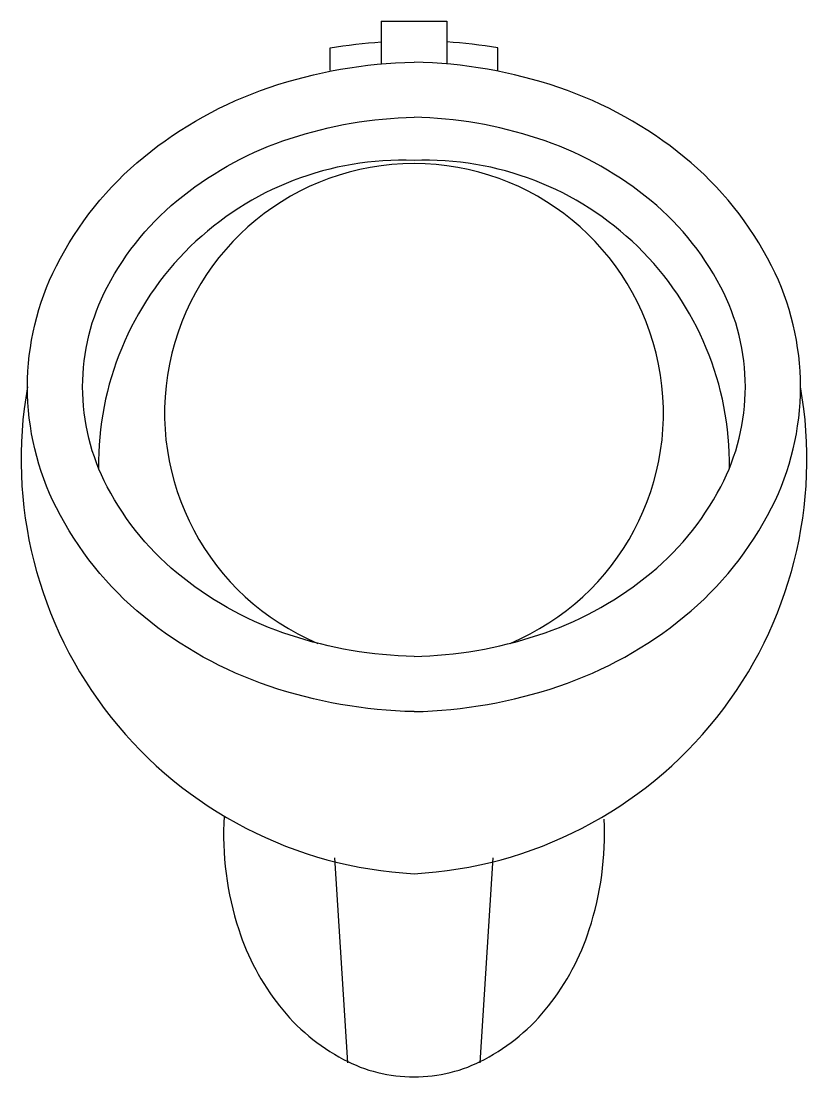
# Model space of a CAD drawing. Extents: x -826.199 to -825.843, y 502.711 to 503.189.
import ezdxf

# ---------------------------------------------------------------- set-up
doc = ezdxf.new("R2010")
doc.units = 0
doc.header["$LTSCALE"] = 50
doc.header["$MEASUREMENT"] = 0
doc.layers.add('A-PECAS', color=2, linetype='CONTINUOUS')

msp = doc.modelspace()

# ---------------------------------------------------------------- linework, layer by layer
at = {"layer": 'A-PECAS'}
for p, q in [((-826.035652940947, 503.1893280889146), (-826.035652940947, 503.1697848752181)), ((-826.035652940947, 503.1893280889146), (-826.0058793836273, 503.1893280889146)), ((-826.0058793836273, 503.1893280889146), (-826.0058793836273, 503.1697848752181)), ((-826.0587235706591, 503.1668987387673), (-826.0587235706591, 503.1772236682298)), ((-825.9828087539152, 503.1668987387673), (-825.9828087539152, 503.1772236682298))]:
    msp.add_line(p, q, dxfattribs=at)
at = {"layer": 'A-PECAS', "color": 1}
for p, q in [((-826.0508401230952, 502.7169731002951), (-826.0567246549889, 502.8099124394431)), ((-825.9906922014791, 502.7169731002951), (-825.9848076695854, 502.8099124394431))]:
    msp.add_line(p, q, dxfattribs=at)
at = {"layer": 'A-PECAS'}
for points in [[(-826.0587235706591, 503.1772236682298, -0.025023100719679), (-826.035652940947, 503.1798699760593, -0.08239948590812189)], [(-825.9828087539152, 503.1772236682298, 0.025023100719679), (-826.0058793836273, 503.1798699760593, 0.08239948590812189)], [(-826.0207661622871, 502.8761987394049, -0.07652445180692567), (-826.0864910940098, 502.887760329053, -0.09000480233036394), (-826.1433581349013, 502.919301490466, -0.1044744498822726), (-826.1829956222691, 502.968652632228, -0.1176581845320229), (-826.1960789142877, 503.0234816872235, -0.117658184532037), (-826.1829956222691, 503.0783107422189, -0.1044744498822796), (-826.1433581349013, 503.127661883981, -0.09000480233036239), (-826.0864910940098, 503.159203045394, -0.07652445180692487), (-826.0207661622871, 503.1707646350421, -0.08190201290714125)], [(-826.0207661622871, 502.8761987394049, 0.07652445180692567), (-825.9550412305645, 502.887760329053, 0.09000480233036394), (-825.898174189673, 502.919301490466, 0.1044744498822726), (-825.8585367023052, 502.968652632228, 0.1176581845320229), (-825.8454534102866, 503.0234816872235, 0.117658184532037), (-825.8585367023052, 503.0783107422189, 0.1044744498822796), (-825.898174189673, 503.127661883981, 0.09000480233036239), (-825.9550412305645, 503.159203045394, 0.07652445180692487), (-826.0207661622871, 503.1707646350421, 0.08190201290714125)], [(-826.1068787515172, 502.8288131593618, 0.09377313456991895), (-826.1002786861169, 502.7773422064328, 0.08804037855993332), (-826.0818313950343, 502.7427704394476, 0.1053115569216587), (-826.0526951149641, 502.7184694541967, 0.1219260628097221), (-826.0207661622871, 502.7105660190287, 0.121926062809721), (-825.9888372096102, 502.7184694541967, 0.1053115569216575), (-825.95970092954, 502.7427704394476, 0.08804037855993212), (-825.9412536384574, 502.7773422064328, 0.09057791976861455), (-825.9345403517804, 502.827395944436)]]:
    msp.add_lwpolyline(points, format="xyb", dxfattribs=at)
at = {"layer": 'A-PECAS', "color": 1}
for points in [[(-826.0207661622871, 502.9011895211938, -0.07314393980126255), (-826.0769173056493, 502.91082668722, -0.08828040967394783), (-826.1256804653716, 502.9369683836925, -0.1052183689674687), (-826.1599221458052, 502.9782105102639, -0.1214053480123502), (-826.1710789142877, 503.0234816872235, -0.121405348012327), (-826.1599221458052, 503.0687528641831, -0.105218368967446), (-826.1256804653716, 503.1099949907544, -0.08828040967394529), (-826.0769173056493, 503.136136687227, -0.07314393980125965), (-826.0207661622871, 503.1457738532532, -0.07916496670990032)], [(-826.0207661622871, 502.9011895211938, 0.07314393980126255), (-825.964615018925, 502.91082668722, 0.08828040967394783), (-825.9158518592027, 502.9369683836925, 0.1052183689674687), (-825.881610178769, 502.9782105102639, 0.1214053480123502), (-825.8704534102866, 503.0234816872235, 0.121405348012327), (-825.881610178769, 503.0687528641831, 0.105218368967446), (-825.9158518592027, 503.1099949907544, 0.08828040967394529), (-825.964615018925, 503.136136687227, 0.07314393980125965), (-826.0207661622871, 503.1457738532532, 0.07916496670990032)]]:
    msp.add_lwpolyline(points, format="xyb", dxfattribs=at)
for centre, radius, start, end in [((-826.025942347515, 502.9883635206669), 0.1378846972058882, 87.84861354897984, 180.7459001649316), ((-826.0207661622871, 503.0115928215192), 0.1131406668813063, 90, 247.3623781299945), ((-826.0155899770593, 502.9883635206669), 0.1378846972058882, 359.2540998350684, 92.15138645102016), ((-826.0207661622871, 503.0115928215192), 0.1131406668813063, 292.6376218700055, 90)]:
    msp.add_arc(centre, radius, start, end, dxfattribs=at)
at = {"layer": 'A-PECAS'}
for centre, start, end in [((-826.0108071076121, 502.9906054069787), 169.9376684751871, 266.9660929672955), ((-826.0307252169622, 502.9906054069787), 273.0339070327045, 10.06233152481293)]:
    msp.add_arc(centre, 0.1881661291294323, start, end, dxfattribs=at)

doc.saveas('drawing.dxf')
